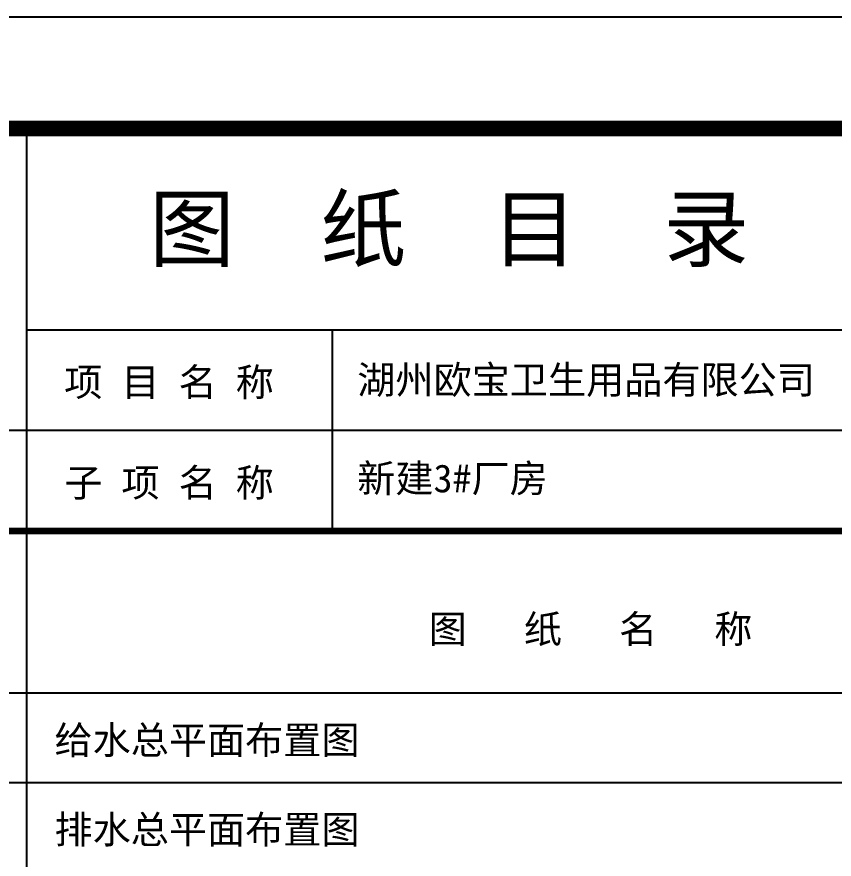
# Model space of a CAD drawing. Header units: millimetres. Extents: x 493081 to 494254, y 3431492 to 3432651.
# Drawn here: x 494097.7 to 494170.8, y 3432233.8 to 3432309.2 of the extents above; entities that cross this region are included whole.
import ezdxf

# ---------------------------------------------------------------- set-up
doc = ezdxf.new("R2010")
doc.units = ezdxf.units.MM
doc.header["$LTSCALE"] = 300
for name, color, linetype in [('WALL', 6, 'Continuous'), ('X-图框文字-1', 53, 'Continuous'), ('图框', 137, 'Continuous')]:
    doc.layers.add(name, color=color, linetype=linetype)
doc.styles.add('iIcon2', font='')
doc.styles.add('sqy', font='simhei.ttf')
doc.styles.get('iIcon2').set_extended_font_data('SimSun')

# ---------------------------------------------------------------- blocks, each defined once
blk = doc.blocks.new('目录')
at = {"layer": '图框'}
for p, q in [((376638.7, 431173.4), (397638.7, 431173.4)), ((382138.7, 430173.4), (382138.7, 426573.4)), ((382138.7, 428373.4), (390107.6, 428373.4)), ((384872.2, 428373.4), (384872.2, 426573.4)), ((377638.7, 427473.4), (390107.6, 427473.4)), ((382138.7, 426573.4), (382138.7, 403514.6)), ((377638.7, 425123.4), (396638.7, 425123.4)), ((377638.7, 424323.4), (396638.7, 424323.4))]:
    blk.add_line(p, q, dxfattribs=at)
for points, const_width in [([(377638.7, 403514.6), (396638.7, 403514.6), (396638.7, 430173.4), (377638.7, 430173.4), (377638.7, 403514.6)], 140), ([(377638.7, 426573.4), (396638.7, 426573.4)], 60)]:
    blk.add_lwpolyline(points, dxfattribs=dict(at, const_width=const_width))
at = {"layer": '图框', "const_width": 140}
blk.add_lwpolyline([(377638.7, 403514.6), (377638.7, 430173.4), (396638.7, 430173.4), (396638.7, 403514.6)], close=True, dxfattribs=at)
at = {"layer": '图框'}
for s, height, style, p in [('图  纸  目  录', 562.5, 'sqy', (383235.5, 428997.1)), ('项 目 名 称', 250, 'iIcon2', (382477.9, 427779.3)), ('子 项 名 称', 250, 'iIcon2', (382477.9, 426879.3)), ('图   纸   名   称', 250, 'iIcon2', (385736.1, 425570))]:
    blk.add_text(s, height=height, dxfattribs=dict(at, style=style)).set_placement(p)

msp = doc.modelspace()

# ---------------------------------------------------------------- block references
at = {"layer": 'WALL', "xscale": 0.01, "yscale": 0.01, "zscale": 0.01}
msp.add_blockref('目录', (490277.138, 3427997.43), dxfattribs=at)

# ---------------------------------------------------------------- texts
at = {"layer": 'X-图框文字-1', "style": 'iIcon2'}
for s, p in [('湖州欧宝卫生用品有限公司', (494128.118, 3432275.433)), ('新建3#厂房', (494128.111, 3432266.617)), ('给水总平面布置图', (494101.039, 3432243.194)), ('排水总平面布置图', (494101.039, 3432235.194))]:
    msp.add_text(s, height=2.5, dxfattribs=at).set_placement(p)

doc.saveas('drawing.dxf')
